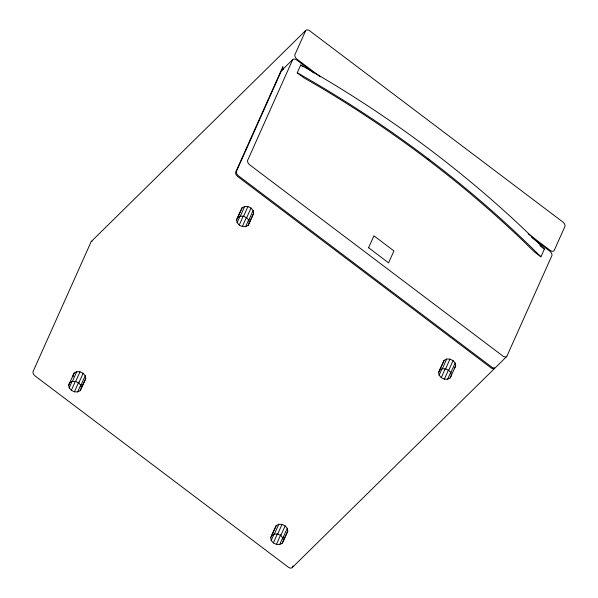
<?xml version="1.0" encoding="UTF-8"?>
<svg xmlns="http://www.w3.org/2000/svg" width="598" height="598" viewBox="0 0 598 598"><rect width="100%" height="100%" fill="white"/><g stroke="black" fill="none" stroke-linecap="round" stroke-linejoin="round"><path stroke-width="0.9" d="M528.251 233.825L550.609 250.712A4.478 2.751 45.5 0 0 554.077 250.734L565.028 226.253A4.478 2.751 45.5 0 0 563.294 222.344L309.226 30.461A4.478 2.751 45.5 0 0 305.75 30.438L91.195 241.592L32.972 371.747A4.478 2.751 45.5 0 0 34.706 375.656L288.774 567.539A4.478 2.751 45.5 0 0 292.25 567.562L494.867 368.159A4.478 2.751 45.5 0 1 491.392 368.136L237.324 176.253A4.478 2.751 45.5 0 1 235.59 172.351L282.861 66.67A4.478 2.751 45.5 0 0 283.594 69.301M68.665 385.09L74.182 373.017L76.746 371.702L80.012 371.799L83.115 373.272L85.215 375.731L85.761 378.512L80.244 390.591L77.68 391.899L74.414 391.802L71.312 390.33L69.204 387.87L68.665 385.09L69.839 382.727L72.395 381.419L75.669 381.509L78.772 382.982L80.872 385.441L81.41 388.222M69.204 387.87L72.104 381.397M72.395 381.419L76.746 371.702M71.312 390.33L75.288 381.427M75.669 381.509L80.012 371.799M74.414 391.802L78.757 382.092M78.772 382.982L83.115 373.272M77.68 391.899L80.939 384.611M80.872 385.441L85.215 375.731M80.244 390.591L85.761 378.512M314.07 73.106L296.189 59.606A4.478 2.751 45.5 0 0 292.721 59.583L281.523 70.594L236.337 171.611A4.478 2.751 45.5 0 0 238.071 175.52L492.139 367.404A4.478 2.751 45.5 0 0 495.607 367.426L506.805 356.408L551.991 255.391A4.478 2.751 45.5 0 0 550.257 251.489L531.629 237.421M292.721 59.583L247.535 160.6A4.478 2.751 45.5 0 0 249.261 164.502L503.337 356.386A4.478 2.751 45.5 0 0 506.805 356.408M305.75 30.438L294.807 54.919A4.478 2.751 45.5 0 0 296.533 58.828L320.379 76.836M300.727 65.018A915.725 702.515 24.1 0 1 544.389 249.045L540.913 256.811A915.725 702.515 24.1 0 0 297.251 72.792L300.727 65.018L302.954 66.707M236.584 219.84L242.093 207.768L244.657 206.46L247.931 206.549L251.033 208.029L253.133 210.481L253.672 213.269L249.329 222.979L248.163 225.341L245.599 226.649L242.325 226.56L239.222 225.08L237.122 222.628L236.584 219.84L242.093 207.768M237.122 222.628L240.015 216.147M237.75 217.478L240.314 216.17L244.657 206.46M239.222 225.08L243.207 216.177M240.314 216.17L243.588 216.267L247.931 206.549M242.325 226.56L246.309 217.65M249.329 222.979L248.79 220.199L246.682 217.739L251.033 208.029M245.599 226.649L248.858 219.369M248.79 220.199L253.133 210.481M248.163 225.341L253.672 213.269M368.585 247.781L373.937 235.821L393.94 250.921L388.58 262.888L368.645 247.729M270.692 537.669L276.209 525.59L278.773 524.282L282.039 524.379L285.141 525.851L287.249 528.311L287.788 531.091L283.437 540.801L282.271 543.163L279.707 544.479L276.44 544.382L273.338 542.909L271.23 540.45L270.692 537.669L276.209 525.59M271.23 540.45L274.131 533.977M271.866 535.307L274.43 533.999L278.773 524.282M273.338 542.909L277.323 534.007M274.43 533.999L277.696 534.089L282.039 524.379M276.44 544.382L280.783 534.672M283.437 540.801L282.899 538.021L280.798 535.561L285.141 525.851M279.707 544.479L282.966 537.191M282.899 538.021L287.249 528.311M282.271 543.163L287.788 531.091M292.25 567.562L293.005 565.858M438.611 372.419L444.12 360.347L446.684 359.039L449.958 359.129L453.06 360.601L455.16 363.061L455.698 365.841L450.189 377.921L447.625 379.229L444.351 379.132L441.249 377.659L439.149 375.208L438.611 372.419L444.12 360.347M439.149 375.208L442.042 368.727M439.777 370.057L442.341 368.749L446.684 359.039M441.249 377.659L445.233 368.757M442.341 368.749L445.615 368.846L449.958 359.129M444.351 379.132L448.336 370.229M450.189 377.921L451.355 375.559L450.817 372.778L448.717 370.319L453.06 360.601M447.625 379.229L450.885 371.949M450.817 372.778L455.16 363.061M74.182 373.017L73.016 375.38L73.285 376.77M454.532 368.211L455.698 365.841M243.588 216.267L246.682 217.739M445.615 368.846L448.717 370.319M277.696 534.089L280.798 535.561M427.323 158.642L428.811 159.763M539.927 245.673L544.389 249.045M297.251 72.792L303.941 77.845L319.093 86.613A914.402 701.491 24.1 0 1 522.151 239.97L534.223 251.758L540.913 256.811M91.195 241.592A4.478 2.751 45.5 0 1 92.107 241.106M281.523 70.594A4.478 2.751 45.5 0 1 282.435 70.115"/></g></svg>
